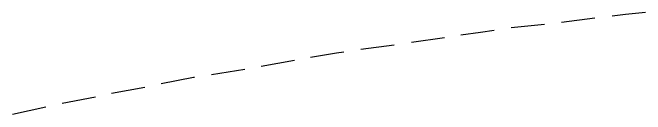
# Model space of a CAD drawing. Header units: feet. Extents: x -84 to 198, y -22 to 181.
# Drawn here: x 73 to 82.37, y 158.16 to 159.67 of the extents above; entities that cross this region are included whole.
import ezdxf

# ---------------------------------------------------------------- set-up
doc = ezdxf.new("R2010")
doc.units = ezdxf.units.FT
doc.layers.add('A-LINEA', color=7, linetype='CONTINUOUS')

msp = doc.modelspace()

# ---------------------------------------------------------------- linework, layer by layer
at = {"layer": 'A-LINEA'}
for p, q in [((81.6267, 159.5911), (81.1333, 159.5244)), ((80.88, 159.4978), (80.3867, 159.4444)), ((79.4, 159.2978), (78.9067, 159.2311)), ((78.6533, 159.1911), (78.16, 159.1244)), ((77.1733, 158.9644), (76.68, 158.8711)), ((76.44, 158.8311), (75.9467, 158.7511)), ((74.96, 158.5644), (74.4667, 158.4711)), ((74.2267, 158.4178), (73.7333, 158.3244)), ((73.4933, 158.2711), (73, 158.1644))]:
    msp.add_line(p, q, dxfattribs=at)
for points in [[(82.3733, 159.6711), (82.08, 159.6444), (81.88, 159.6178)], [(80.1333, 159.4044), (79.9333, 159.3778), (79.64, 159.3378)], [(77.9067, 159.0844), (77.8, 159.0711), (77.4133, 159.0044)], [(75.6933, 158.7111), (75.68, 158.7111), (75.2, 158.6178)]]:
    msp.add_lwpolyline(points, dxfattribs=at)

doc.saveas('drawing.dxf')
